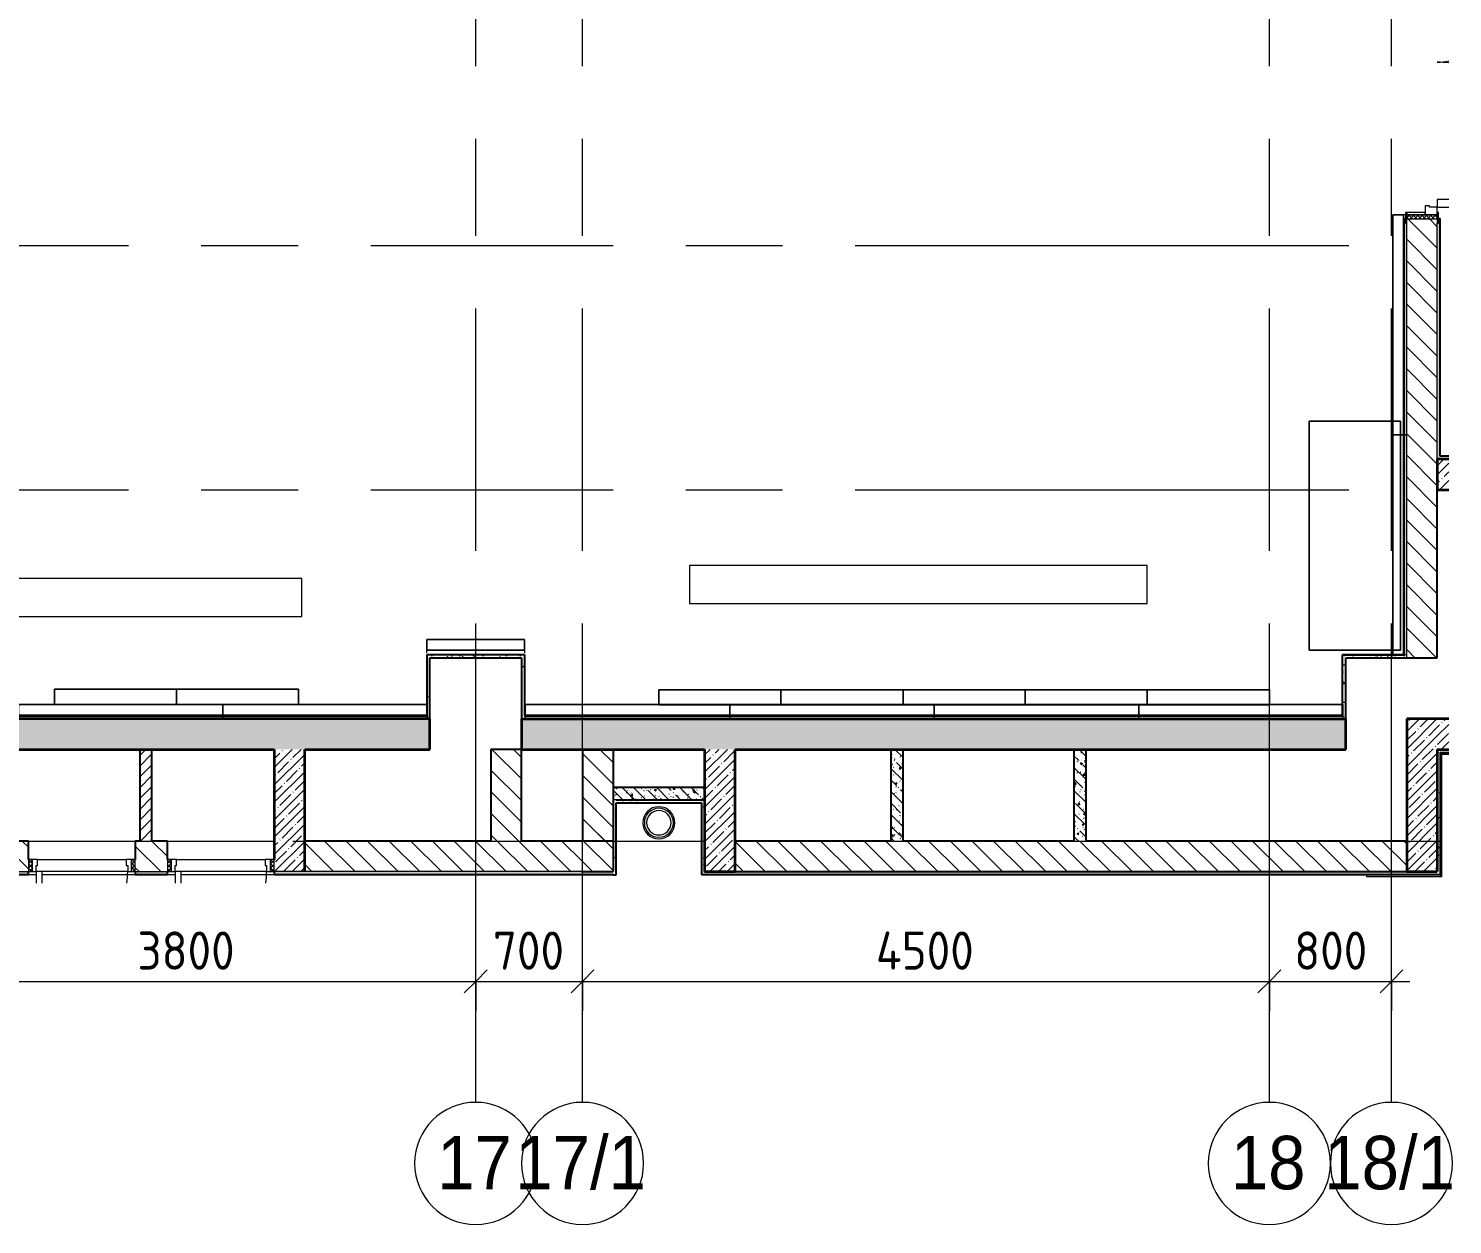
# Model space of a CAD drawing. Header units: millimetres. Extents: x 39486 to 115248, y -1987 to 27400.
# Drawn here: x 57530 to 66860, y 8589 to 16421 of the extents above; entities that cross this region are included whole.
import ezdxf

# ---------------------------------------------------------------- set-up
doc = ezdxf.new("R2010")
doc.units = ezdxf.units.MM
doc.linetypes.add('Осевая', pattern=[3175, 635, -476.25, 1587.5, -476.25])
for name, color, linetype, lineweight in [('A-ANNO-DIMS', 7, 'Continuous', 9), ('A-ANNO-DIMS-100', 7, 'Continuous', 9), ('A-DOOR', 7, 'Continuous', 9), ('A-DOOR-1', 7, 'Continuous', 13), ('A-DOOR-FRAM', 7, 'Continuous', 13), ('A-DOOR-FRAM-1', 7, 'Continuous', 9), ('A-WALL', 7, 'Continuous', 9), ('I-WALL', 7, 'Continuous', 9), ('P-SANR-FIXT', 7, 'Continuous', 9), ('Оси', 7, 'Continuous', 9), ('Оси-1', 7, 'Continuous', 20), ('Оси-2', 7, 'Осевая', 9)]:
    doc.layers.add(name, color=color, linetype=linetype, lineweight=lineweight)
for name, color, linetype, lineweight, true_color in [('A-WALL-1', 7, 'Continuous', 25, 0x3c3c3c), ('A-WALL-2', 7, 'Continuous', 35, 0x3c3c3c), ('A-WALL-FNSH-2', 7, 'Continuous', 13, 0x3c3c3c), ('I-FURN-1', 7, 'Continuous', 9, 0xf0f0f0)]:
    doc.layers.add(name, color=color, linetype=linetype, lineweight=lineweight, true_color=true_color)
doc.styles.add('Arial', font='arial.ttf', dxfattribs={"width": 0.9, "height": 350})
doc.styles.add('ISOCPEUR', font='isocpeur.ttf', dxfattribs={"width": 0.9, "height": 250})
doc.dimstyles.new('ISO-2_5_0_9К_БОЛЬШОЙ', dxfattribs={"dimscale": 304.8, "dimtxt": 248.995294, "dimasz": 0.492126, "dimexe": 0.393701, "dimexo": 0.984252, "dimgap": 0, "dimtad": 1, "dimdec": 0, "dimrnd": 10, "dimzin": 0, "dimdsep": 46, "dimtxsty": 'ISOCPEUR', "dimblk1": 'OBLIQUE', "dimblk2": 'OBLIQUE', "dimsah": 1, "dimcen": 0.09, "dimdle": 0.393701, "dimazin": 0, "dimtfac": 1, "dimtdec": 4, "dimtix": 1, "dimtmove": 0, "dimatfit": 3, "dimfxl": 1, "dimtvp": 1, "dimtolj": 1, "dimtzin": 0, "dimarcsym": 2})
pattern_1 = [(135, (0, 0), (-70.71068, -70.71068), [])]
pattern_2 = [(45, (0, 0), (-57.02463, 57.02463), []), (45, (57.025, 0), (-57.02463, 57.02463), [100.806, -20.161, 3.353, -16.808])]
pattern_3 = [(135, (0, 0), (-75.43415, -75.43415), [106.68, -17.78, 3.556, -17.78]), (135, (0, 75.39), (-75.43415, -75.43415), []), (50, (0, 0), (127.52922, -11.15758), [13.335, -146.685]), (355, (0, 0), (-24.66966, 133.74002), [10.668, -117.348]), (100.451, (10.63, -0.93), (102.85973, 122.58178), [11.333, -124.663]), (46.184, (0, 35.56), (189.75516, -29.43036), [20.002, -220.027]), (96.636, (15.81, 33.1), (166.1822, 173.1996), [17, -186.995]), (351.184, (0, 35.56), (166.18393, 173.1976), [16.002, -176.022]), (21, (17.78, 26.67), (106.13027, -71.58603), [13.335, -146.685]), (326, (17.78, 26.67), (43.26188, 128.93175), [10.668, -117.348]), (71.451, (26.62, 20.7), (149.39198, 57.34505), [11.333, -124.663]), (37.5, (0, 0), (2.162228, 59.188357), [3.353, -112.573, 3.353, -115.773, -117.792]), (37.5, (0, 0), (2.162228, 59.188357), [-235.052, 3.353, -114.44]), (7.5, (0, 0), (46.77386, 70.12615), [3.353, -64.567, 3.353, -109.906, -44.894]), (7.5, (0, 0), (46.77386, 70.12615), [-181.178, 3.353, -41.542]), (327.5, (-39.65, 0), (94.91367, -4.010093), [3.353, -41.097, 3.353, -135.331, -184.023]), (327.5, (-39.65, 0), (94.91367, -4.010093), [-183.134, 3.353, -180.67]), (317.5, (-57.43, 0), (103.69057, 17.79882), [3.353, -54.432, 3.353, -88.748, -130.683]), (317.5, (-57.43, 0), (103.69057, 17.79882), [-149.885, 3.353, -127.33])]
pattern_4 = [(0, (0, 0), (121.92, 30.48), [10.058, -81.382, 10.058, -81.382, -487.68]), (0, (0, 0), (121.92, 30.48), [-182.88, 10.058, -172.822, 10.058, -81.382, -213.36]), (0, (0, 0), (121.92, 30.48), [-457.2, 10.058, -50.902, 10.058, -142.342]), (120, (45.72, 15.24), (-87.356454, 90.345817), [10.058, -81.382, 10.058, -81.382, -487.68]), (120, (45.72, 15.24), (-87.356454, 90.345817), [-182.88, 10.058, -172.822, 10.058, -81.382, -213.36]), (120, (45.72, 15.24), (-87.356454, 90.345817), [-457.2, 10.058, -50.902, 10.058, -142.342]), (240, (60.96, 76.2), (-34.563546, -120.825817), [10.058, -81.382, 10.058, -81.382, -487.68]), (240, (60.96, 76.2), (-34.563546, -120.825817), [-182.88, 10.058, -172.822, 10.058, -81.382, -213.36]), (240, (60.96, 76.2), (-34.563546, -120.825817), [-457.2, 10.058, -50.902, 10.058, -142.342])]

# ---------------------------------------------------------------- blocks, each defined once
blk = doc.blocks.new('110_Дверь_СКБ_2Ст - Д-6_л__ ДОО_Дв_1450x2100h_Дверь из раздевальной в коридор-25835678-План разверток пом_ 2_19_ Этаж 2')
at = {"layer": 'A-DOOR'}
h = blk.add_hatch(dxfattribs=at)
h.set_pattern_fill('FP_4', color=256, style=0, pattern_type=2)
h.set_pattern_definition([(135, (1576.41, 164.685), (-14.14214, -14.14214), []), (225, (1576.41, 164.685), (14.14214, -14.14214), [])])
h.paths.add_polyline_path([(737.5, 100), (712.5, 100), (712.5, -100), (737.5, -100)])
at = {"layer": 'A-DOOR-FRAM-1'}
h = blk.add_hatch(dxfattribs=at)
h.set_pattern_fill('FP_5', color=256, style=0, pattern_type=2)
h.set_pattern_definition([(45, (-546.384, 164.685), (-14.1421, 14.1421), []), (135, (-546.384, 164.685), (-14.1421, -14.1421), [])])
h.paths.add_polyline_path([(-687.5, -100), (-687.5, 100), (-712.5, 100), (-712.5, -100)])
at = {"layer": 'A-DOOR'}
for centre, radius, start, end in [((-637.5, 100), 350, 360, 12.36817), ((662.5, 100), 950, 175.46852, 180)]:
    blk.add_arc(centre, radius, start, end, dxfattribs=at)
at = {"layer": 'A-DOOR-1'}
for p, q in [((-637.5, 174.9), (-637.5, 100)), ((-637.5, 100), (-587.5, 100)), ((-587.5, 100), (-587.5, 174.9)), ((612.5, 174.9), (612.5, 100)), ((612.5, 100), (662.5, 100)), ((662.5, 100), (662.5, 174.9))]:
    blk.add_line(p, q, dxfattribs=at)
at = {"layer": 'A-DOOR-FRAM'}
for p, q in [((-672.5, 108), (-742.5, 108)), ((-742.5, 108), (-742.5, 100)), ((-742.5, 100), (-672.5, 100)), ((-687.5, 100), (-712.5, 100)), ((-712.5, 100), (-712.5, -100)), ((-637.5, 100), (-687.5, 100)), ((-687.5, 100), (-687.5, 20)), ((-687.5, -100), (-687.5, 100)), ((-672.5, 100), (-672.5, 108)), ((-637.5, 50), (-637.5, 100)), ((662.5, 100), (662.5, 50)), ((712.5, 100), (662.5, 100)), ((767.5, 108), (697.5, 108)), ((697.5, 108), (697.5, 100)), ((697.5, 100), (767.5, 100)), ((712.5, 20), (712.5, 100)), ((737.5, 100), (712.5, 100)), ((712.5, 100), (712.5, -100)), ((737.5, -100), (737.5, 100)), ((767.5, 100), (767.5, 108)), ((-687.5, 20), (-627.5, 20)), ((-672.5, 20), (-687.5, 20)), ((-687.5, 20), (-687.5, -100)), ((-672.5, -100), (-672.5, 20)), ((-627.5, 50), (-637.5, 50)), ((-627.5, 20), (-627.5, 50)), ((662.5, 50), (652.5, 50)), ((652.5, 50), (652.5, 20)), ((652.5, 20), (712.5, 20)), ((712.5, 20), (697.5, 20)), ((697.5, 20), (697.5, -100)), ((712.5, -100), (712.5, 20)), ((-672.5, -100), (-742.5, -100)), ((-742.5, -100), (-742.5, -108)), ((-742.5, -108), (-672.5, -108)), ((-712.5, -100), (-687.5, -100)), ((-687.5, -100), (-672.5, -100)), ((-672.5, -108), (-672.5, -100)), ((697.5, -100), (712.5, -100)), ((767.5, -100), (697.5, -100)), ((697.5, -100), (697.5, -108)), ((697.5, -108), (767.5, -108)), ((712.5, -100), (737.5, -100)), ((767.5, -108), (767.5, -100))]:
    blk.add_line(p, q, dxfattribs=at)
blk = doc.blocks.new('110_Дверь_СКБ_1Ст - д-18 700x2100h_Технический шкаф ЭОМ и СС-23257539-План разверток пом_ 2_19_ Этаж 2')
at = {"layer": 'A-DOOR'}
h = blk.add_hatch(dxfattribs=at)
h.set_pattern_fill('FP_11', color=256, style=0, pattern_type=2)
h.set_pattern_definition([(135, (1951.41, 164.685), (-14.14214, -14.14214), []), (225, (1951.41, 164.685), (14.14214, -14.14214), [])])
h.paths.add_polyline_path([(362.5, 100), (337.5, 100), (337.5, 20), (362.5, 20)])
at = {"layer": 'A-DOOR-FRAM-1'}
h = blk.add_hatch(dxfattribs=at)
h.set_pattern_fill('FP_12', color=256, style=0, pattern_type=2)
h.set_pattern_definition([(45, (-171.384, 164.685), (-14.1421, 14.1421), []), (135, (-171.384, 164.685), (-14.1421, -14.1421), [])])
h.paths.add_polyline_path([(-337.5, 100), (-337.5, 20), (-312.5, 20), (-312.5, 100)])
at = {"layer": 'A-DOOR'}
blk.add_arc((312.5, 100), 600, 172.71243, 180, dxfattribs=at)
at = {"layer": 'A-DOOR-1'}
for p, q in [((272.5, 175.9), (272.5, 100)), ((272.5, 100), (312.5, 100)), ((312.5, 100), (312.5, 175.9))]:
    blk.add_line(p, q, dxfattribs=at)
at = {"layer": 'A-DOOR-FRAM'}
for p, q in [((-312.5, 100), (-337.5, 100)), ((-337.5, 100), (-337.5, 20)), ((-287.5, 100), (-312.5, 100)), ((-312.5, 100), (-312.5, 20)), ((-312.5, 20), (-312.5, 100)), ((-287.5, 60), (-287.5, 100)), ((312.5, 100), (312.5, 60)), ((337.5, 100), (312.5, 100)), ((337.5, 20), (337.5, 100)), ((362.5, 100), (337.5, 100)), ((337.5, 100), (337.5, 20)), ((362.5, 20), (362.5, 100)), ((-337.5, 20), (-312.5, 20)), ((-312.5, 20), (-277.5, 20)), ((-277.5, 60), (-287.5, 60)), ((-277.5, 20), (-277.5, 60)), ((312.5, 60), (302.5, 60)), ((302.5, 60), (302.5, 20)), ((302.5, 20), (337.5, 20)), ((337.5, 20), (362.5, 20))]:
    blk.add_line(p, q, dxfattribs=at)
at = {"layer": 'A-DOOR-FRAM-1'}
for p, q in [((-287.5, 100), (272.5, 100)), ((302.5, 20), (-277.5, 20))]:
    blk.add_line(p, q, dxfattribs=at)
blk = doc.blocks.new('Стол базовый прямоугольный - 5_7-26328560-План разверток пом_ 2_19_ Этаж 2')
at = {"layer": 'I-FURN-1'}
for p, q in [((1000, 125), (-1000, 125)), ((-1000, 125), (-1000, -125)), ((1000, -125), (1000, 125)), ((-1000, -125), (1000, -125))]:
    blk.add_line(p, q, dxfattribs=at)
blk = doc.blocks.new('Стол базовый прямоугольный - 5_8-26349451-План разверток пом_ 2_19_ Этаж 2')
at = {"layer": 'I-FURN-1'}
for p, q in [((1500, 125), (-1500, 125)), ((-1500, 125), (-1500, -125)), ((1500, -125), (1500, 125)), ((-1500, -125), (1500, -125))]:
    blk.add_line(p, q, dxfattribs=at)
blk = doc.blocks.new('фонтанчик - Round_ Metal-30696552-План разверток пом_ 2_19_ Этаж 2')
at = {"layer": 'P-SANR-FIXT'}
for radius, start, end in [(105, 360, 180), (95, 0, 180), (105, 180, 360), (95, 180, 360), (80, 360, 180), (80, 180, 360)]:
    blk.add_arc((0, 0), radius, start, end, dxfattribs=at)
blk = doc.blocks.new('Мат в спортивном зале - Т4-V30-План разверток пом_ 2_19_ Этаж 2')
at = {"layer": 'I-FURN-1'}
for p, q in [((-458.7, 925.9), (-458.7, 906.7)), ((881.3, 909.3), (-458.7, 909.3)), ((-458.7, 909.3), (-458.7, 839.3)), ((-458.7, 839.3), (-458.7, 909.3)), ((-458.7, 909.3), (881.3, 909.3)), ((881.3, 906.7), (881.3, 925.9)), ((881.3, 839.3), (881.3, 909.3)), ((881.3, 909.3), (881.3, 839.3)), ((-458.7, 839.3), (881.3, 839.3)), ((645.4, 839.3), (-458.7, 839.3)), ((881.3, 839.3), (645.4, 839.3))]:
    blk.add_line(p, q, dxfattribs=at)
blk = doc.blocks.new('Мат в спортивном зале - Т4-V31-План разверток пом_ 2_19_ Этаж 2')
at = {"layer": 'I-FURN-1'}
for p, q in [((-458.7, 925.9), (-458.7, 906.7)), ((881.3, 909.3), (-458.7, 909.3)), ((-458.7, 909.3), (-458.7, 839.3)), ((-454.6, 909.3), (881.3, 909.3)), ((881.3, 906.7), (881.3, 925.9)), ((881.3, 839.3), (881.3, 909.3)), ((881.3, 909.3), (881.3, 839.3)), ((-458.7, 839.3), (881.3, 839.3)), ((385.4, 839.3), (-454.6, 839.3)), ((881.3, 839.3), (385.4, 839.3))]:
    blk.add_line(p, q, dxfattribs=at)
blk = doc.blocks.new('Мат в спортивном зале - Т4-V32-План разверток пом_ 2_19_ Этаж 2')
at = {"layer": 'I-FURN-1'}
for p, q in [((-458.7, 925.9), (-458.7, 906.7)), ((881.3, 909.3), (-458.7, 909.3)), ((-458.7, 909.3), (-458.7, 839.3)), ((-458.7, 842.5), (-458.7, 909.3)), ((-458.7, 909.3), (881.3, 909.3)), ((-458.7, 839.3), (-458.7, 842.5)), ((881.3, 906.7), (881.3, 925.9)), ((881.3, 839.3), (881.3, 909.3)), ((881.3, 909.3), (881.3, 839.3)), ((-458.7, 839.3), (881.3, 839.3)), ((5.4, 839.3), (-458.7, 839.3)), ((881.3, 839.3), (5.4, 839.3))]:
    blk.add_line(p, q, dxfattribs=at)
blk = doc.blocks.new('Мат в спортивном зале - Т4-V33-План разверток пом_ 2_19_ Этаж 2')
at = {"layer": 'I-FURN-1'}
for p, q in [((-458.7, 925.9), (-458.7, 906.7)), ((881.3, 909.3), (-458.7, 909.3)), ((-458.7, 909.3), (-458.7, 839.3)), ((-458.7, 842.5), (-458.7, 909.3)), ((-458.7, 909.3), (881.3, 909.3)), ((-458.7, 839.3), (-458.7, 842.5)), ((881.3, 906.7), (881.3, 925.9)), ((881.3, 839.3), (881.3, 909.3)), ((881.3, 909.3), (881.3, 842.5)), ((881.3, 842.5), (881.3, 839.3)), ((-458.7, 839.3), (881.3, 839.3)), ((881.3, 839.3), (-458.7, 839.3))]:
    blk.add_line(p, q, dxfattribs=at)
blk = doc.blocks.new('Мат в спортивном зале - Т4-V34-План разверток пом_ 2_19_ Этаж 2')
at = {"layer": 'I-FURN-1'}
for p, q in [((-458.7, 925.9), (-458.7, 906.7)), ((881.3, 909.3), (-458.7, 909.3)), ((-458.7, 909.3), (-458.7, 839.3)), ((-454.6, 909.3), (881.3, 909.3)), ((881.3, 906.7), (881.3, 925.9)), ((881.3, 839.3), (881.3, 909.3)), ((881.3, 909.3), (881.3, 842.5)), ((881.3, 842.5), (881.3, 839.3)), ((-458.7, 839.3), (881.3, 839.3)), ((25.4, 839.3), (-454.6, 839.3)), ((881.3, 839.3), (25.4, 839.3))]:
    blk.add_line(p, q, dxfattribs=at)
blk = doc.blocks.new('Мат в спортивном зале - Т8-31178830-План разверток пом_ 2_19_ Этаж 2')
at = {"layer": 'I-FURN-1'}
for p, q in [((881.3, -839.3), (241.3, -839.3)), ((241.3, -839.3), (241.3, -909.3)), ((241.3, -909.3), (241.3, -839.3)), ((241.3, -839.3), (881.3, -839.3)), ((881.3, -909.3), (881.3, -839.3)), ((881.3, -839.3), (881.3, -909.3)), ((241.3, -925.9), (241.3, -906.7)), ((241.3, -909.3), (881.3, -909.3)), ((881.3, -909.3), (241.3, -909.3)), ((881.3, -906.7), (881.3, -925.9))]:
    blk.add_line(p, q, dxfattribs=at)
blk = doc.blocks.new('Мат в спортивном зале - Т18-31179741-План разверток пом_ 2_19_ Этаж 2')
at = {"layer": 'I-FURN-1'}
for p, q in [((-558.7, 925.9), (-558.7, 906.7)), ((881.3, 909.3), (-558.7, 909.3)), ((-558.7, 909.3), (-558.7, 839.3)), ((-558.7, 839.3), (-558.7, 909.3)), ((-558.7, 909.3), (881.3, 909.3)), ((881.3, 906.7), (881.3, 925.9)), ((881.3, 839.3), (881.3, 909.3)), ((881.3, 909.3), (881.3, 890.3)), ((881.3, 890.3), (881.3, 839.3)), ((-558.7, 839.3), (881.3, 839.3)), ((791.8, 839.3), (-558.7, 839.3)), ((881.3, 839.3), (791.8, 839.3))]:
    blk.add_line(p, q, dxfattribs=at)
blk = doc.blocks.new('Мат в спортивном зале - Т18-V36-План разверток пом_ 2_19_ Этаж 2')
at = {"layer": 'I-FURN-1'}
for p, q in [((-558.7, 925.9), (-558.7, 906.7)), ((881.3, 909.3), (-558.7, 909.3)), ((-558.7, 909.3), (-558.7, 839.3)), ((-558.7, 890.3), (-558.7, 909.3)), ((-558.7, 909.3), (881.3, 909.3)), ((-558.7, 839.3), (-558.7, 890.3)), ((881.3, 906.7), (881.3, 925.9)), ((881.3, 839.3), (881.3, 909.3)), ((881.3, 909.3), (881.3, 839.3)), ((-558.7, 839.3), (881.3, 839.3)), ((851.8, 839.3), (-558.7, 839.3)), ((881.3, 839.3), (851.8, 839.3))]:
    blk.add_line(p, q, dxfattribs=at)
blk = doc.blocks.new('Ось сетки - D8-29747960-План разверток пом_ 2_19_ Этаж 2')
at = {"layer": 'Оси-1'}
for start, end in [(360, 180), (180, 360)]:
    blk.add_arc((0, 0), 4, start, end, dxfattribs=at)
blk = doc.blocks.new('DIMBLOCK13-План разверток пом_ 2_19_ Этаж 2')
at = {"layer": 'A-ANNO-DIMS-100'}
for p, q in [((56660, 9986.9), (56660, 10300.8)), ((60460, 9986.9), (60460, 10300.8)), ((56660, 10180.8), (60460, 10180.8)), ((56660, 10180.8), (56660, 9986.9)), ((60460, 10180.8), (60460, 9986.9))]:
    blk.add_line(p, q, dxfattribs=at)
at = {"layer": 'A-ANNO-DIMS-100', "lineweight": 20}
for p, q in [((56660, 10180.8), (56585, 10105.8)), ((56660, 10180.8), (56735, 10255.8)), ((60460, 10180.8), (60385, 10105.8)), ((60460, 10180.8), (60535, 10255.8))]:
    blk.add_line(p, q, dxfattribs=at)
at = {"layer": 'A-ANNO-DIMS-100', "color": 0, "insert": (58244, 10507.4), "char_height": 250, "width": 758.478, "attachment_point": 1, "line_spacing_factor": 1.149209, "style": 'ISOCPEUR'}
blk.add_mtext('3800', dxfattribs=at)
blk = doc.blocks.new('_Oblique')
at = {"color": 0, "linetype": 'ByBlock', "lineweight": -2}
blk.add_line((-0.5, -0.5), (0.5, 0.5), dxfattribs=at)
blk = doc.blocks.new('DIMBLOCK14-План разверток пом_ 2_19_ Этаж 2')
at = {"layer": 'A-ANNO-DIMS-100'}
for p, q in [((60460, 9986.9), (60460, 10300.8)), ((61160, 9986.9), (61160, 10300.8)), ((60460, 10180.8), (61160, 10180.8)), ((60460, 10180.8), (60460, 9986.9)), ((61160, 10180.8), (61160, 9986.9))]:
    blk.add_line(p, q, dxfattribs=at)
at = {"layer": 'A-ANNO-DIMS-100', "lineweight": 20}
for p, q in [((60460, 10180.8), (60385, 10105.8)), ((60460, 10180.8), (60535, 10255.8)), ((61160, 10180.8), (61085, 10105.8)), ((61160, 10180.8), (61235, 10255.8))]:
    blk.add_line(p, q, dxfattribs=at)
at = {"layer": 'A-ANNO-DIMS-100', "color": 0, "insert": (60573, 10507.4), "char_height": 250, "width": 568.858, "attachment_point": 1, "line_spacing_factor": 1.149209, "style": 'ISOCPEUR'}
blk.add_mtext('700', dxfattribs=at)
blk = doc.blocks.new('DIMBLOCK15-План разверток пом_ 2_19_ Этаж 2')
at = {"layer": 'A-ANNO-DIMS-100'}
for p, q in [((61160, 9986.9), (61160, 10300.8)), ((65660, 9986.9), (65660, 10300.8)), ((61160, 10180.8), (65660, 10180.8)), ((61160, 10180.8), (61160, 9986.9)), ((65660, 10180.8), (65660, 9986.9))]:
    blk.add_line(p, q, dxfattribs=at)
at = {"layer": 'A-ANNO-DIMS-100', "lineweight": 20}
for p, q in [((61160, 10180.8), (61085, 10105.8)), ((61160, 10180.8), (61235, 10255.8)), ((65660, 10180.8), (65585, 10105.8)), ((65660, 10180.8), (65735, 10255.8))]:
    blk.add_line(p, q, dxfattribs=at)
at = {"layer": 'A-ANNO-DIMS-100', "color": 0, "insert": (63082, 10507.4), "char_height": 250, "width": 787.208, "attachment_point": 1, "line_spacing_factor": 1.149209, "style": 'ISOCPEUR'}
blk.add_mtext('4500', dxfattribs=at)
blk = doc.blocks.new('DIMBLOCK16-План разверток пом_ 2_19_ Этаж 2')
at = {"layer": 'A-ANNO-DIMS-100'}
for p, q in [((65660, 9986.9), (65660, 10300.8)), ((66460, 9986.9), (66460, 10300.8)), ((65660, 10180.8), (66580, 10180.8)), ((65660, 10180.8), (65660, 9986.9)), ((66460, 10180.8), (66460, 9986.9))]:
    blk.add_line(p, q, dxfattribs=at)
at = {"layer": 'A-ANNO-DIMS-100', "lineweight": 20}
for p, q in [((65660, 10180.8), (65585, 10105.8)), ((65660, 10180.8), (65735, 10255.8)), ((66460, 10180.8), (66385, 10105.8)), ((66460, 10180.8), (66535, 10255.8))]:
    blk.add_line(p, q, dxfattribs=at)
at = {"layer": 'A-ANNO-DIMS-100', "color": 0, "insert": (65823, 10507.4), "char_height": 250, "width": 568.858, "attachment_point": 1, "line_spacing_factor": 1.149209, "style": 'ISOCPEUR'}
blk.add_mtext('800', dxfattribs=at)

msp = doc.modelspace()

# ---------------------------------------------------------------- hatches: boundary and pattern name
at = {"layer": 'I-WALL'}
h = msp.add_hatch(dxfattribs=at)
h.set_pattern_fill('FP_1', color=256, style=0, pattern_type=2)
h.set_pattern_definition(pattern_1)
h.paths.add_polyline_path([(66760, 12300), (66760, 15175), (66560, 15175), (66560, 12300)])
h.paths.add_polyline_path([(66760, 16625), (66760, 22700), (66560, 22700), (66560, 16625)])
h.paths.add_polyline_path([(66760, 23300), (66760, 24050), (66560, 24050), (66560, 23300)])
h.paths.add_polyline_path([(66560, 25950), (66760, 25950), (66760, 26500), (66560, 26500), (66560, 25980)])
h = msp.add_hatch(dxfattribs=at)
h.set_pattern_fill('FP_13', color=256, style=0, pattern_type=2)
h.set_pattern_definition(pattern_4)
h.paths.add_polyline_path([(66760, 13600), (66780, 13600), (66780, 15175), (66768, 15175), (66768, 15145), (66760, 15145), (66760, 14974.3)])
h.paths.add_polyline_path([(66768, 16625), (66780, 16625), (66780, 18580), (66760, 18580), (66760, 16655), (66768, 16655)])
h = msp.add_hatch(dxfattribs=at)
h.set_pattern_fill('FP_13', color=256, style=0, pattern_type=2)
h.set_pattern_definition(pattern_4)
h.paths.add_polyline_path([(66540, 12320), (66560, 12320), (66559.8, 15145), (66552, 15145), (66552, 15175), (66540, 15175), (66540, 12321)])
h.paths.add_polyline_path([(66540, 16625), (66552, 16625), (66552, 16655), (66560, 16655), (66560, 16700), (66540, 16700), (66540, 16679)])
h = msp.add_hatch(dxfattribs=at)
h.set_pattern_fill('FP_3', color=256, style=0, pattern_type=2)
h.set_pattern_definition(pattern_2)
h.paths.add_polyline_path([(66834.9, 13400), (66834.9, 13600), (66760, 13600), (66760, 13400)])
h = msp.add_hatch(dxfattribs=at)
h.set_pattern_fill('FP_13', color=256, style=0, pattern_type=2)
h.set_pattern_definition(pattern_4)
h.paths.add_polyline_path([(66834.9, 13600), (66834.9, 13620), (66780, 13620), (66780, 13600)])
h = msp.add_hatch(dxfattribs=at)
h.set_pattern_fill('FP_13', color=256, style=0, pattern_type=2)
h.set_pattern_definition(pattern_4)
h.paths.add_polyline_path([(60140, 11920), (60160, 11920), (60160, 12320), (60140, 12320), (60140, 11924.1)])
h = msp.add_hatch(dxfattribs=at)
h.set_pattern_fill('FP_13', color=256, style=0, pattern_type=2)
h.set_pattern_definition(pattern_4)
h.paths.add_polyline_path([(60760, 12300), (60780, 12300), (60780, 12320), (60160, 12320), (60160, 12300), (60651.4, 12300)])
h = msp.add_hatch(dxfattribs=at)
h.set_pattern_fill('FP_13', color=256, style=0, pattern_type=2)
h.set_pattern_definition(pattern_4)
h.paths.add_polyline_path([(66160, 11920), (66160, 12320), (66140, 12320), (66140, 11920), (66144.1, 11920)])
h = msp.add_hatch(dxfattribs=at)
h.set_pattern_fill('FP_13', color=256, style=0, pattern_type=2)
h.set_pattern_definition(pattern_4)
h.paths.add_polyline_path([(66160, 12300), (66560, 12300), (66560, 12320), (66160, 12320)])
h = msp.add_hatch(dxfattribs=at)
h.set_pattern_fill('FP_13', color=256, style=0, pattern_type=2)
h.set_pattern_definition(pattern_4)
h.paths.add_polyline_path([(60780, 11900), (60780, 12300), (60760, 12300), (60760, 11900)])
h = msp.add_hatch(dxfattribs=at)
h.set_pattern_fill('FP_3', color=256, style=0, pattern_type=2)
h.set_pattern_definition(pattern_2)
h.paths.add_polyline_path([(64460, 11700), (66160, 11700), (66160, 11900), (60760, 11900), (60760, 11700), (64380, 11700)])
h.paths.add_polyline_path([(59340, 11700), (60160, 11700), (60160, 11900), (54760, 11900), (54760, 11700), (59140, 11700)])
h = msp.add_hatch(dxfattribs=at)
h.set_pattern_fill('FP_13', color=256, style=0, pattern_type=2)
h.set_pattern_definition(pattern_4)
h.paths.add_polyline_path([(57559.7, 11900), (60160, 11900), (60160, 11920), (54780, 11920), (54780, 11900), (56013.8, 11900)])
h = msp.add_hatch(dxfattribs=at)
h.set_pattern_fill('FP_13', color=256, style=0, pattern_type=2)
h.set_pattern_definition(pattern_4)
h.paths.add_polyline_path([(63743.2, 11900), (66160, 11900), (66160, 11920), (60780, 11920), (60780, 11900), (62197.3, 11900)])
h = msp.add_hatch(dxfattribs=at)
h.set_pattern_fill('FP_3', color=256, style=0, pattern_type=2)
h.set_pattern_definition(pattern_2)
h.paths.add_polyline_path([(66760, 10900), (66760, 11900), (66560, 11900), (66560, 10900)])
h = msp.add_hatch(dxfattribs=at)
h.set_pattern_fill('FP_3', color=256, style=0, pattern_type=2)
h.set_pattern_definition(pattern_2)
h.paths.add_polyline_path([(66760, 11700), (66834.9, 11700), (66834.9, 11900), (66760, 11900), (66760, 11861.6)])
h = msp.add_hatch(dxfattribs=at)
h.set_pattern_fill('FP_10', color=256, style=0, pattern_type=2)
h.set_pattern_definition([(45, (0, 0), (-35.35534, 35.35534), [])])
h.paths.add_polyline_path([(58339.2, 11100), (58339.2, 11700), (58259.2, 11700), (58259.2, 11100)])
h = msp.add_hatch(dxfattribs=at)
h.set_pattern_fill('FP_3', color=256, style=0, pattern_type=2)
h.set_pattern_definition(pattern_2)
h.paths.add_polyline_path([(59140, 10900), (59340, 10900), (59340, 11700), (59140, 11700), (59140, 10980)])
h = msp.add_hatch(dxfattribs=at)
h.set_pattern_fill('FP_1', color=256, style=0, pattern_type=2)
h.set_pattern_definition(pattern_1)
h.paths.add_polyline_path([(60560, 11100), (60760, 11100), (60760, 11700), (60560, 11700)])
h = msp.add_hatch(dxfattribs=at)
h.set_pattern_fill('FP_1', color=256, style=0, pattern_type=2)
h.set_pattern_definition(pattern_1)
h.paths.add_polyline_path([(61360, 11100), (61360, 11700), (61160, 11700), (61160, 11100)])
h = msp.add_hatch(dxfattribs=at)
h.set_pattern_fill('FP_1', color=256, style=0, pattern_type=2)
h.set_pattern_definition(pattern_1)
h.paths.add_polyline_path([(61360, 10900), (61360, 11700), (61160, 11700), (61160, 10900)])
h = msp.add_hatch(dxfattribs=at)
h.set_pattern_fill('FP_3', color=256, style=0, pattern_type=2)
h.set_pattern_definition(pattern_2)
h.paths.add_polyline_path([(62160, 10900), (62160, 11700), (61960, 11700), (61960, 10900)])
h = msp.add_hatch(dxfattribs=at)
h.set_pattern_fill('FP_9', color=256, style=0, pattern_type=2)
h.set_pattern_definition(pattern_3)
h.paths.add_polyline_path([(63260, 11100), (63260, 11700), (63180, 11700), (63180, 11100)])
h = msp.add_hatch(dxfattribs=at)
h.set_pattern_fill('FP_9', color=256, style=0, pattern_type=2)
h.set_pattern_definition(pattern_3)
h.paths.add_polyline_path([(64460, 11100), (64460, 11700), (64380, 11700), (64380, 11100)])
h = msp.add_hatch(dxfattribs=at)
h.set_pattern_fill('FP_13', color=256, style=0, pattern_type=2)
h.set_pattern_definition(pattern_4)
h.paths.add_polyline_path([(66760, 11680), (66834.9, 11680), (66834.9, 11700), (66760, 11700)])
h = msp.add_hatch(dxfattribs=at)
h.set_pattern_fill('FP_13', color=256, style=0, pattern_type=2)
h.set_pattern_definition(pattern_4)
h.paths.add_polyline_path([(66760, 10880), (66780, 10880), (66780, 11680), (66760, 11680), (66760, 10900)])
h = msp.add_hatch(dxfattribs=at)
h.set_pattern_fill('FP_9', color=256, style=0, pattern_type=2)
h.set_pattern_definition(pattern_3)
h.paths.add_polyline_path([(61960, 11370), (61960, 11450), (61360, 11450), (61360, 11370), (61424.4, 11370)])
h = msp.add_hatch(dxfattribs=at)
h.set_pattern_fill('FP_13', color=256, style=0, pattern_type=2)
h.set_pattern_definition(pattern_4)
h.paths.add_polyline_path([(61380, 10879), (61380, 11370), (61360, 11370), (61360, 10879)])
h = msp.add_hatch(dxfattribs=at)
h.set_pattern_fill('FP_13', color=256, style=0, pattern_type=2)
h.set_pattern_definition(pattern_4)
h.paths.add_polyline_path([(61940, 11350), (61960, 11350), (61960, 11370), (61380, 11370), (61380, 11350), (61939, 11350)])
h = msp.add_hatch(dxfattribs=at)
h.set_pattern_fill('FP_13', color=256, style=0, pattern_type=2)
h.set_pattern_definition(pattern_4)
h.paths.add_polyline_path([(61960, 10900), (61960, 11350), (61940, 11350), (61940, 10900)])
h = msp.add_hatch(dxfattribs=at)
h.set_pattern_fill('FP_1', color=256, style=0, pattern_type=2)
h.set_pattern_definition(pattern_1)
h.paths.add_polyline_path([(59340, 10900), (61160, 10900), (61160, 11100), (59340, 11100)])
h.paths.add_polyline_path([(56400, 10900), (56610, 10900), (56610, 11100), (56400, 11100), (56400, 10980)])
h.paths.add_polyline_path([(57530, 10900), (57530, 11100), (57310, 11100), (57310, 10900)])
h.paths.add_polyline_path([(55500, 10900), (55500, 11100), (51910, 11100), (51910, 10900), (54467.9, 10900)])
h.paths.add_polyline_path([(58230, 10900), (58440, 10900), (58440, 11100), (58230, 11100), (58230, 10980)])
h.paths.add_polyline_path([(51376.2, 10900), (51710, 10900), (51710, 11100), (47260.7, 11100), (47260.7, 10900), (48284.4, 10900)])
h = msp.add_hatch(dxfattribs=at)
h.set_pattern_fill('FP_1', color=256, style=0, pattern_type=2)
h.set_pattern_definition(pattern_1)
h.paths.add_polyline_path([(65289, 10900), (66560, 10900), (66560, 11100), (62160, 11100), (62160, 10900), (63743.2, 10900)])
h = msp.add_hatch(dxfattribs=at)
h.set_pattern_fill('FP_13', color=256, style=0, pattern_type=2)
h.set_pattern_definition(pattern_4)
h.paths.add_polyline_path([(61360, 10880), (61360, 10900), (59140, 10900), (59140, 10880), (60651.4, 10880)])
h.paths.add_polyline_path([(58230, 10880), (58440, 10880), (58440, 10900), (58230, 10900)])
h.paths.add_polyline_path([(57310, 10880), (57530, 10880), (57530, 10900), (57310, 10900)])
h.paths.add_polyline_path([(56400, 10880), (56610, 10880), (56610, 10900), (56400, 10900)])
h.paths.add_polyline_path([(55700, 10880), (55700, 10900), (47240.7, 10900), (47240.7, 10880), (54467.9, 10880)])
h = msp.add_hatch(dxfattribs=at)
h.set_pattern_fill('FP_13', color=256, style=0, pattern_type=2)
h.set_pattern_definition(pattern_4)
h.paths.add_polyline_path([(66760, 10880), (66760, 10900), (61940, 10900), (61940, 10880), (65289, 10880)])

# ---------------------------------------------------------------- linework, layer by layer
at = {"layer": 'A-WALL'}
for p, q in [((66560, 12300), (66560, 15145)), ((66760, 13600), (66760, 15145)), ((61380, 11370), (61360, 11370)), ((58259.2, 11100), (58339.2, 11100)), ((63180, 11100), (63260, 11100)), ((64380, 11100), (64460, 11100)), ((57310, 10900), (57530, 10900)), ((58230, 10900), (58440, 10900)), ((61160, 10900), (59140, 10900)), ((66296, 10879), (66296, 10879.5)), ((66780, 10868.5), (66791, 10868.5)), ((66791, 10868.5), (66791, 10879.5))]:
    msp.add_line(p, q, dxfattribs=at)
at = {"layer": 'A-WALL-1'}
for p, q in [((66552, 15175), (66540, 15175)), ((66540, 15175), (66540, 12320)), ((66780, 15175), (66768, 15175)), ((66780, 13620), (66780, 15175)), ((66834.9, 13620), (66780, 13620)), ((66760, 12300), (66760, 13400)), ((60140, 12320), (60140, 11920)), ((60780, 12320), (60140, 12320)), ((60780, 12320), (60780, 11920)), ((66140, 12320), (66540, 12320)), ((66140, 11920), (66140, 12320)), ((60160, 11900), (60160, 12300)), ((60160, 12300), (60760, 12300)), ((60760, 12300), (60760, 11900)), ((66160, 11900), (66160, 12300)), ((66160, 12300), (66760, 12300)), ((54780, 11920), (60140, 11920)), ((60780, 11920), (66140, 11920)), ((58259.2, 11700), (58259.2, 11100)), ((58339.2, 11100), (58339.2, 11700)), ((60760, 11700), (60560, 11700)), ((60560, 11700), (60560, 11100)), ((60760, 11100), (60760, 11700)), ((61160, 11700), (61160, 11100)), ((61360, 11700), (61360, 10900)), ((63180, 11700), (63180, 11100)), ((63260, 11100), (63260, 11700)), ((64380, 11700), (64380, 11100)), ((64460, 11100), (64460, 11700)), ((66780, 11680), (66834.9, 11680)), ((66780, 11680), (66780, 10880)), ((61960, 11450), (61360, 11450)), ((61380, 11370), (61960, 11370)), ((61380, 11350), (61940, 11350)), ((61380, 10879), (61380, 11350)), ((61940, 11350), (61940, 10880)), ((57530, 11100), (57459.2, 11100)), ((57530, 10980), (57530, 11100)), ((58259.2, 11100), (58230, 11100)), ((58230, 11100), (58230, 10980)), ((58440, 11100), (58339.2, 11100)), ((58440, 10980), (58440, 11100)), ((60560, 11100), (59340, 11100)), ((61360, 11100), (60760, 11100)), ((63180, 11100), (62160, 11100)), ((64380, 11100), (63260, 11100)), ((66560, 11100), (64460, 11100)), ((57310, 10880), (57530, 10880)), ((57530, 10880), (57530, 10900)), ((58230, 10900), (58230, 10880)), ((58230, 10880), (58440, 10880)), ((58440, 10880), (58440, 10900)), ((59140, 10900), (59140, 10880)), ((59140, 10880), (61360, 10880)), ((61160, 10900), (61360, 10900)), ((61360, 10879), (61360, 10880)), ((61360, 10879), (61380, 10879)), ((61940, 10880), (66780, 10880)), ((62160, 10900), (66560, 10900))]:
    msp.add_line(p, q, dxfattribs=at)
at = {"layer": 'A-WALL-2'}
for p, q in [((66834.9, 13600), (66760, 13600)), ((66760, 13600), (66760, 13400)), ((66760, 13400), (66834.9, 13400)), ((60160, 11900), (54760, 11900)), ((60160, 11700), (60160, 11900)), ((60760, 11900), (60760, 11700)), ((60760, 11900), (66160, 11900)), ((66160, 11700), (66160, 11900)), ((66560, 11900), (66560, 10900)), ((66834.9, 11900), (66560, 11900)), ((55700, 11700), (59140, 11700)), ((59140, 11700), (59140, 10980)), ((59340, 10900), (59340, 11700)), ((59340, 11700), (60160, 11700)), ((60760, 11700), (61960, 11700)), ((61960, 11700), (61960, 10900)), ((62160, 10900), (62160, 11700)), ((62160, 11700), (66160, 11700)), ((66760, 11700), (66834.9, 11700)), ((66760, 11700), (66760, 10900)), ((61960, 10900), (62160, 10900)), ((66560, 10900), (66760, 10900))]:
    msp.add_line(p, q, dxfattribs=at)
at = {"layer": 'A-WALL-FNSH-2'}
for p, q in [((66539, 15175), (66539, 12321)), ((66540, 15175), (66539, 15175)), ((66781, 15175), (66780, 15175)), ((66781, 13621), (66781, 15175)), ((66834.9, 13621), (66781, 13621)), ((60781, 12321), (60139, 12321)), ((60139, 12321), (60139, 11921)), ((60781, 11921), (60781, 12321)), ((66539, 12321), (66139, 12321)), ((66139, 12321), (66139, 11921)), ((60139, 11921), (54780, 11921)), ((66139, 11921), (60781, 11921)), ((66791, 11669), (66834.9, 11669)), ((66791, 10879.5), (66791, 11669)), ((61381, 11349), (61939, 11349)), ((61381, 10879), (61381, 11349)), ((61939, 11349), (61939, 10879)), ((57310, 10879), (57530, 10879)), ((57530, 10879), (57530, 10880)), ((58230, 10880), (58230, 10879)), ((58230, 10879), (58440, 10879)), ((58440, 10879), (58440, 10880)), ((59140, 10880), (59140, 10879)), ((59140, 10879), (61360, 10879)), ((61380, 10879), (61381, 10879)), ((61939, 10879), (66296, 10879)), ((66296, 10879.5), (66296, 10880)), ((66791, 10879.5), (66296, 10879.5)), ((66296, 10879), (66296, 10868.5)), ((66296, 10868.5), (66780, 10868.5)), ((66780, 10880), (66780, 10868.5))]:
    msp.add_line(p, q, dxfattribs=at)
at = {"layer": 'I-FURN-1'}
for p, q in [((66469, 13850), (65920, 13850)), ((65920, 13850), (65920, 12350)), ((65920, 12350), (65920, 13850)), ((65920, 13850), (66469, 13850)), ((66520, 13850), (66469, 13850)), ((66469, 13850), (66520, 13850)), ((66520, 12350), (66520, 13850)), ((66520, 13850), (66520, 12350)), ((65920, 12350), (66469, 12350)), ((66469, 12350), (65920, 12350)), ((66469, 12350), (66520, 12350)), ((66520, 12350), (66469, 12350)), ((58500, 12094.1), (57700, 12094.1)), ((57700, 12094.1), (57700, 11994.1)), ((57700, 11994.1), (57700, 12094.1)), ((57700, 12094.1), (58500, 12094.1)), ((59300, 12094.1), (58500, 12094.1)), ((58500, 12094.1), (58500, 11994.1)), ((58500, 11994.1), (58500, 12094.1)), ((58500, 12094.1), (59300, 12094.1)), ((58500, 11994.1), (58500, 12094.1)), ((58500, 12094.1), (58500, 11994.1)), ((59300, 11994.1), (59300, 12094.1)), ((59300, 12094.1), (59300, 11994.1)), ((62460, 12090.9), (61660, 12090.9)), ((61660, 12090.9), (61660, 11994.1)), ((61660, 11994.1), (61660, 12090.9)), ((61660, 12090.9), (62460, 12090.9)), ((63260, 12090.9), (62460, 12090.9)), ((62460, 12090.9), (62460, 11994.1)), ((62460, 11994.1), (62460, 12090.9)), ((62460, 12090.9), (63260, 12090.9)), ((62460, 11994.1), (62460, 12090.9)), ((62460, 12090.9), (62460, 11994.1)), ((64060, 12090.9), (63260, 12090.9)), ((63260, 12090.9), (63260, 11994.1)), ((63260, 11994.1), (63260, 12090.9)), ((63260, 12090.9), (64060, 12090.9)), ((63260, 11994.1), (63260, 12090.9)), ((63260, 12090.9), (63260, 11994.1)), ((64860, 12090.9), (64060, 12090.9)), ((64060, 12090.9), (64060, 11994.1)), ((64060, 11994.1), (64060, 12090.9)), ((64060, 12090.9), (64860, 12090.9)), ((64060, 11994.1), (64060, 12090.9)), ((64060, 12090.9), (64060, 11994.1)), ((65660, 12090.9), (64860, 12090.9)), ((64860, 12090.9), (64860, 11994.1)), ((64860, 11994.1), (64860, 12090.9)), ((64860, 12090.9), (65660, 12090.9)), ((64860, 11994.1), (64860, 12090.9)), ((64860, 12090.9), (64860, 11994.1)), ((65660, 11994.1), (65660, 12090.9)), ((65660, 12090.9), (65660, 11994.1)), ((57700, 11994.1), (58500, 11994.1)), ((58500, 11994.1), (57700, 11994.1)), ((58500, 11994.1), (59300, 11994.1)), ((59300, 11994.1), (58500, 11994.1)), ((61660, 11994.1), (61660, 11990.9)), ((61660, 11990.9), (61660, 11994.1)), ((61660, 11990.9), (62460, 11990.9)), ((62460, 11990.9), (61660, 11990.9)), ((62460, 11994.1), (62460, 11990.9)), ((62460, 11990.9), (62460, 11994.1)), ((62460, 11990.9), (62460, 11994.1)), ((62460, 11994.1), (62460, 11990.9)), ((62460, 11990.9), (63260, 11990.9)), ((63260, 11990.9), (62460, 11990.9)), ((63260, 11994.1), (63260, 11990.9)), ((63260, 11990.9), (63260, 11994.1)), ((63260, 11990.9), (63260, 11994.1)), ((63260, 11994.1), (63260, 11990.9)), ((63260, 11990.9), (64060, 11990.9)), ((64060, 11990.9), (63260, 11990.9)), ((64060, 11994.1), (64060, 11990.9)), ((64060, 11990.9), (64060, 11994.1)), ((64060, 11990.9), (64060, 11994.1)), ((64060, 11994.1), (64060, 11990.9)), ((64060, 11990.9), (64860, 11990.9)), ((64860, 11990.9), (64060, 11990.9)), ((64860, 11994.1), (64860, 11990.9)), ((64860, 11990.9), (64860, 11994.1)), ((64860, 11990.9), (64860, 11994.1)), ((64860, 11994.1), (64860, 11990.9)), ((64860, 11990.9), (65660, 11990.9)), ((65660, 11990.9), (64860, 11990.9)), ((65660, 11990.9), (65660, 11994.1)), ((65660, 11994.1), (65660, 11990.9))]:
    msp.add_line(p, q, dxfattribs=at)
at = {"layer": 'I-WALL'}
for p, q in [((57530, 11100), (58230, 11100)), ((58440, 11100), (59140, 11100)), ((57530, 10880), (57580, 10880)), ((57580, 10879), (57530, 10879)), ((57620, 10880), (58230, 10880)), ((58230, 10879), (57620, 10879)), ((58440, 10880), (58490, 10880)), ((58490, 10879), (58440, 10879)), ((58530, 10880), (59140, 10880)), ((59140, 10879), (58530, 10879))]:
    msp.add_line(p, q, dxfattribs=at)
at = {"layer": 'Оси'}
for p, q in [((63680.5, 15000), (66180.5, 15000)), ((63680.5, 13400), (66180.5, 13400)), ((60460, 9388.7), (60460, 11888.7)), ((61160, 9388.7), (61160, 11888.7)), ((65660, 9388.7), (65660, 11888.7)), ((66460, 9388.7), (66460, 11888.7)), ((64280.5, 11100), (66780.5, 11100))]:
    msp.add_line(p, q, dxfattribs=at)
at = {"layer": 'Оси-2'}
for p, q in [((60460, 11888.7), (60460, 24898.1)), ((61160, 11888.7), (61160, 24898.1)), ((65660, 11888.7), (65660, 24898.1)), ((66460, 11888.7), (66460, 24898.1)), ((42785.9, 15000), (63680.5, 15000)), ((42785.9, 13400), (63680.5, 13400)), ((43385.9, 11100), (64280.5, 11100))]:
    msp.add_line(p, q, dxfattribs=at)

# ---------------------------------------------------------------- block references
at = {"layer": 'A-DOOR'}
for name, p, rotation in [('110_Дверь_СКБ_2Ст - Д-6_л__ ДОО_Дв_1450x2100h_Дверь из раздевальной в коридор-25835678-План разверток пом_ 2_19_ Этаж 2', (66660, 15912.5), 269.9999999999999), ('110_Дверь_СКБ_1Ст - д-18 700x2100h_Технический шкаф ЭОМ и СС-23257539-План разверток пом_ 2_19_ Этаж 2', (57892.5, 11000), 180), ('110_Дверь_СКБ_1Ст - д-18 700x2100h_Технический шкаф ЭОМ и СС-23257539-План разверток пом_ 2_19_ Этаж 2', (58802.5, 11000), 180)]:
    msp.add_blockref(name, p, dxfattribs=dict(at, rotation=rotation))
at = {"layer": 'I-FURN-1'}
for name, p, rotation in [('Мат в спортивном зале - Т18-31179741-План разверток пом_ 2_19_ Этаж 2', (65629.7, 14641.8), 270.0000000000002), ('Мат в спортивном зале - Т18-V36-План разверток пом_ 2_19_ Этаж 2', (65629.7, 13201.8), 270.0000000000002), ('Стол базовый прямоугольный - 5_8-26349451-План разверток пом_ 2_19_ Этаж 2', (63360, 12780), 180), ('Стол базовый прямоугольный - 5_7-26328560-План разверток пом_ 2_19_ Этаж 2', (58320, 12695), 180), ('Мат в спортивном зале - Т4-V30-План разверток пом_ 2_19_ Этаж 2', (58345.4, 12833.4), 180), ('Мат в спортивном зале - Т4-V31-План разверток пом_ 2_19_ Этаж 2', (59685.4, 12833.4), 180), ('Мат в спортивном зале - Т4-V32-План разверток пом_ 2_19_ Этаж 2', (61665.4, 12833.4), 180), ('Мат в спортивном зале - Т4-V33-План разверток пом_ 2_19_ Этаж 2', (63005.4, 12833.4), 180), ('Мат в спортивном зале - Т4-V33-План разверток пом_ 2_19_ Этаж 2', (64345.4, 12833.4), 180), ('Мат в спортивном зале - Т4-V34-План разверток пом_ 2_19_ Этаж 2', (65685.4, 12833.4), 180)]:
    msp.add_blockref(name, p, dxfattribs=dict(at, rotation=rotation))
msp.add_blockref('Мат в спортивном зале - Т8-31178830-План разверток пом_ 2_19_ Этаж 2', (59899.5, 13258.9), dxfattribs=at)
at = {"layer": 'P-SANR-FIXT'}
msp.add_blockref('фонтанчик - Round_ Metal-30696552-План разверток пом_ 2_19_ Этаж 2', (61660, 11219.5), dxfattribs=at)
at = {"layer": 'Оси-1', "xscale": 99.99999999999993, "yscale": 99.99999999999993, "zscale": 99.99999999999993}
for p in [(60460, 8988.7), (61160, 8988.7), (65660, 8988.7), (66460, 8988.7)]:
    msp.add_blockref('Ось сетки - D8-29747960-План разверток пом_ 2_19_ Этаж 2', p, dxfattribs=at)

# ---------------------------------------------------------------- texts
at = {"layer": 'Оси', "char_height": 350, "attachment_point": 1, "style": 'Arial'}
for s, insert, width in [('17', (60207.4, 9169.3), 606.076), ('17/1', (60719.7, 9169.3), 1060.633), ('18', (65407.4, 9169.3), 606.076), ('18/1', (66019.7, 9169.3), 1060.633)]:
    msp.add_mtext(s, dxfattribs=dict(at, insert=insert, width=width))

# ---------------------------------------------------------------- dimensions: what is measured, and where the dimension line sits
at = {"layer": 'A-ANNO-DIMS'}
for base, p1, p2, override, picture, middle in [((60460, 10180.8), (56660, 10286.9), (60460, 10286.9), {"dimpost": '<>', "dimfxl": 3800}, 'DIMBLOCK13-План разверток пом_ 2_19_ Этаж 2', (58560, 10305.8)), ((61160, 10180.8), (60460, 10286.9), (61160, 10286.9), {"dimpost": '<>', "dimfxl": 700}, 'DIMBLOCK14-План разверток пом_ 2_19_ Этаж 2', (60810, 10305.8)), ((65660, 10180.8), (61160, 10286.9), (65660, 10286.9), {"dimpost": '<>', "dimfxl": 4500}, 'DIMBLOCK15-План разверток пом_ 2_19_ Этаж 2', (63410, 10305.8)), ((66460, 10180.8), (65660, 10286.9), (66460, 10286.9), {"dimpost": '<>', "dimfxl": 800}, 'DIMBLOCK16-План разверток пом_ 2_19_ Этаж 2', (66060, 10305.8))]:
    dim = msp.add_linear_dim(base=base, p1=p1, p2=p2, dimstyle='ISO-2_5_0_9К_БОЛЬШОЙ', override=override, dxfattribs=at)
    dim.commit()
    dim.dimension.update_dxf_attribs({"geometry": picture, "text_midpoint": middle})

doc.saveas('drawing.dxf')
